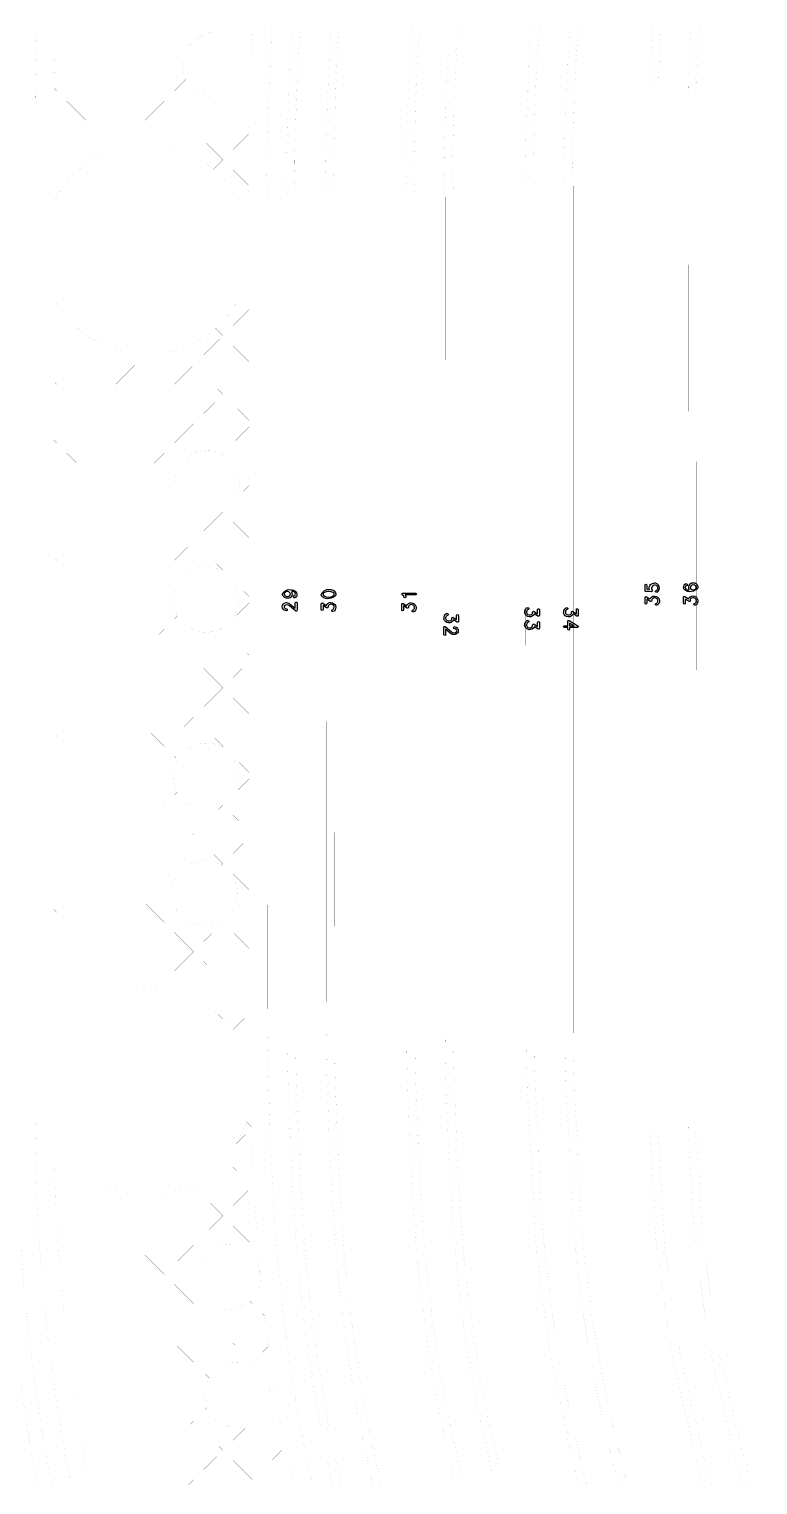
# Model space of a CAD drawing. Extents: x 726 to 3150, y -650 to 148.
# Drawn here: x 2766 to 2805.7, y -533.6 to -454.3 of the extents above; entities that cross this region are included whole.
import ezdxf

# ---------------------------------------------------------------- set-up
doc = ezdxf.new("R2010")
doc.units = 0
doc.layers.add('b_area', color=3, linetype='Continuous')
doc.layers.add('g_area', color=2, linetype='Continuous')

# ---------------------------------------------------------------- blocks, each defined once
blk = doc.blocks.new('PAD_R2')
at = {"layer": 'g_area', "const_width": 0.5}
blk.add_lwpolyline([(0.25, 0, 1), (-0.25, 0, 1)], format="xyb", close=True, dxfattribs=at)

msp = doc.modelspace()

# ---------------------------------------------------------------- linework, layer by layer
at = {"layer": 'b_area'}
for p, q in [((2795.729, -486.814), (2795.49, -486.667)), ((2795.49, -486.667), (2795.49, -486.814)), ((2795.49, -486.814), (2795.729, -486.814))]:
    msp.add_line(p, q, dxfattribs=at)
at = {"layer": 'b_area', "const_width": 0.001}
for points in [[(2717.435, -533.633), (2717.435, -454.302), (2847.009, -454.302), (2847.009, -533.633)], [(2769.692, -456.622), (2770.751, -457.681), (2771.811, -456.621), (2770.752, -455.562)], [(2768.093, -458.221), (2769.152, -459.28), (2770.212, -458.22), (2769.153, -457.161)], [(2771.29, -458.22), (2772.35, -459.28), (2773.41, -458.22), (2772.35, -457.16)], [(2767.384, -460.708), (2767.554, -460.878), (2768.613, -459.819), (2767.554, -458.76), (2767.384, -458.93)], [(2769.691, -459.819), (2770.751, -460.879), (2771.811, -459.819), (2770.751, -458.759)], [(2776.087, -459.819), (2777.145, -460.878), (2778.002, -460.021), (2778.015, -459.629), (2777.145, -458.76)], [(2767.384, -473.496), (2767.554, -473.667), (2768.614, -472.606), (2767.554, -471.546), (2767.384, -471.717)], [(2776.085, -472.606), (2777.145, -473.667), (2778.022, -472.79), (2778.022, -472.423), (2777.145, -471.546)], [(2768.093, -474.205), (2769.153, -475.266), (2770.213, -474.205), (2769.153, -473.145)], [(2771.291, -474.205), (2772.35, -475.264), (2773.409, -474.205), (2772.35, -473.147)], [(2774.486, -474.205), (2775.546, -475.266), (2776.607, -474.205), (2775.546, -473.145)], [(2767.384, -476.694), (2767.554, -476.864), (2768.614, -475.804), (2767.554, -474.744), (2767.384, -474.914)], [(2769.692, -475.804), (2770.751, -476.863), (2771.811, -475.803), (2770.752, -474.744)], [(2772.889, -475.803), (2773.949, -476.863), (2775.008, -475.804), (2773.948, -474.744)], [(2776.085, -475.804), (2777.144, -476.863), (2778.022, -475.986), (2778.022, -475.62), (2777.145, -474.744)], [(2768.093, -477.403), (2769.152, -478.462), (2770.212, -477.402), (2769.153, -476.343)], [(2771.29, -477.402), (2772.35, -478.462), (2773.41, -477.402), (2772.35, -476.342)], [(2767.384, -479.89), (2767.554, -480.06), (2768.613, -479.001), (2767.554, -477.942), (2767.384, -478.112)], [(2769.691, -479.001), (2770.751, -480.061), (2771.811, -479.001), (2770.751, -477.941)], [(2768.093, -480.599), (2769.153, -481.659), (2770.212, -480.6), (2769.152, -479.54)], [(2771.29, -480.6), (2772.349, -481.659), (2773.409, -480.599), (2772.35, -479.54)], [(2767.384, -483.087), (2767.554, -483.258), (2768.614, -482.197), (2767.554, -481.137), (2767.384, -481.308)], [(2769.692, -482.197), (2770.751, -483.256), (2771.81, -482.197), (2770.751, -481.139)], [(2772.887, -482.197), (2773.948, -483.258), (2775.008, -482.197), (2773.948, -481.137)], [(2776.085, -482.197), (2777.145, -483.258), (2778.022, -482.381), (2778.022, -482.014), (2777.145, -481.137)], [(2768.093, -483.796), (2769.152, -484.855), (2770.212, -483.795), (2769.153, -482.736)], [(2771.29, -483.795), (2772.35, -484.855), (2773.409, -483.796), (2772.349, -482.736)], [(2767.384, -486.283), (2767.554, -486.453), (2768.613, -485.394), (2767.554, -484.335), (2767.384, -484.505)], [(2769.691, -485.394), (2770.751, -486.454), (2771.811, -485.394), (2770.751, -484.334)], [(2768.093, -486.992), (2769.153, -488.052), (2770.212, -486.993), (2769.152, -485.933)], [(2771.29, -486.993), (2772.35, -488.053), (2773.41, -486.993), (2772.35, -485.933)], [(2767.384, -489.481), (2767.554, -489.651), (2768.614, -488.591), (2767.554, -487.531), (2767.384, -487.701)], [(2769.692, -488.591), (2770.752, -489.651), (2771.811, -488.592), (2770.751, -487.532)], [(2772.889, -488.592), (2773.948, -489.651), (2775.008, -488.591), (2773.949, -487.532)], [(2776.085, -488.591), (2777.145, -489.651), (2778.022, -488.775), (2778.022, -488.409), (2777.144, -487.532)], [(2768.093, -490.19), (2769.153, -491.25), (2770.213, -490.19), (2769.153, -489.129)], [(2771.291, -490.19), (2772.35, -491.248), (2773.409, -490.19), (2772.35, -489.131)], [(2774.486, -490.19), (2775.546, -491.25), (2776.607, -490.19), (2775.546, -489.129)], [(2767.384, -492.678), (2767.554, -492.849), (2768.614, -491.789), (2767.554, -490.728), (2767.384, -490.899)], [(2769.692, -491.789), (2770.751, -492.847), (2771.811, -491.787), (2770.752, -490.728)], [(2772.889, -491.787), (2773.949, -492.847), (2775.008, -491.789), (2773.948, -490.728)], [(2776.085, -491.789), (2777.145, -492.849), (2778.022, -491.972), (2778.022, -491.605), (2777.145, -490.728)], [(2768.093, -493.387), (2769.152, -494.446), (2770.212, -493.386), (2769.153, -492.327)], [(2771.29, -493.386), (2772.35, -494.446), (2773.41, -493.386), (2772.35, -492.326)], [(2767.384, -495.874), (2767.554, -496.044), (2768.613, -494.985), (2767.554, -493.926), (2767.384, -494.096)], [(2769.691, -494.985), (2770.751, -496.045), (2771.811, -494.985), (2770.751, -493.925)], [(2768.093, -496.583), (2769.153, -497.643), (2770.212, -496.584), (2769.152, -495.524)], [(2771.29, -496.584), (2772.35, -497.644), (2773.41, -496.584), (2772.35, -495.524)], [(2767.384, -499.072), (2767.554, -499.242), (2768.614, -498.182), (2767.554, -497.122), (2767.384, -497.292)], [(2769.692, -498.182), (2770.752, -499.242), (2771.811, -498.183), (2770.751, -497.123)], [(2772.889, -498.183), (2773.948, -499.242), (2775.008, -498.182), (2773.949, -497.123)], [(2776.085, -498.182), (2777.145, -499.242), (2778.022, -498.366), (2778.022, -497.998), (2777.145, -497.122)], [(2768.093, -499.781), (2769.153, -500.841), (2770.213, -499.781), (2769.153, -498.721)], [(2771.291, -499.781), (2772.35, -500.84), (2773.409, -499.781), (2772.35, -498.722)], [(2767.384, -502.27), (2767.554, -502.44), (2768.614, -501.38), (2767.554, -500.319), (2767.384, -500.49)], [(2769.692, -501.38), (2770.751, -502.438), (2771.811, -501.378), (2770.752, -500.319)], [(2768.093, -502.978), (2769.152, -504.037), (2770.212, -502.977), (2769.153, -501.918)], [(2771.29, -502.977), (2772.35, -504.037), (2773.41, -502.977), (2772.35, -501.917)], [(2767.384, -505.465), (2767.554, -505.635), (2768.613, -504.576), (2767.554, -503.517), (2767.384, -503.687)], [(2769.691, -504.576), (2770.751, -505.636), (2771.811, -504.576), (2770.751, -503.516)], [(2772.889, -504.576), (2773.949, -505.636), (2775.009, -504.576), (2773.949, -503.516)], [(2776.086, -504.576), (2777.147, -505.636), (2778.022, -504.761), (2778.022, -504.394), (2777.145, -503.517)], [(2768.093, -506.174), (2769.153, -507.234), (2770.212, -506.175), (2769.152, -505.115)], [(2774.488, -506.175), (2775.548, -507.235), (2776.608, -506.175), (2775.548, -505.115)], [(2767.384, -508.663), (2767.554, -508.833), (2768.614, -507.773), (2767.554, -506.713), (2767.384, -506.883)], [(2776.085, -517.364), (2777.145, -518.424), (2778.206, -517.364), (2777.145, -516.304)], [(2768.093, -518.963), (2769.153, -520.023), (2770.213, -518.962), (2769.153, -517.903)], [(2771.291, -518.962), (2772.35, -520.022), (2773.409, -518.963), (2772.349, -517.903)], [(2774.486, -518.963), (2775.546, -520.023), (2776.607, -518.963), (2775.546, -517.903)], [(2769.692, -520.561), (2770.751, -521.621), (2771.811, -520.56), (2770.752, -519.501)], [(2772.889, -520.56), (2773.949, -521.621), (2775.008, -520.562), (2773.948, -519.502)], [(2768.093, -522.161), (2769.152, -523.219), (2770.212, -522.159), (2769.153, -521.1)], [(2771.29, -522.159), (2772.35, -523.219), (2773.41, -522.159), (2772.35, -521.099)], [(2769.691, -523.758), (2770.751, -524.818), (2771.811, -523.758), (2770.751, -522.698)], [(2772.889, -523.758), (2773.948, -524.818), (2775.008, -523.757), (2773.949, -522.698)], [(2768.093, -525.356), (2769.153, -526.416), (2770.212, -525.357), (2769.152, -524.297)], [(2771.29, -525.357), (2772.349, -526.417), (2773.409, -525.357), (2772.35, -524.297)], [(2774.487, -525.356), (2775.546, -526.416), (2776.607, -525.356), (2775.547, -524.296)], [(2769.692, -526.955), (2770.752, -528.015), (2771.811, -526.956), (2770.751, -525.896)], [(2772.888, -526.956), (2773.948, -528.015), (2775.008, -526.955), (2773.948, -525.895)], [(2771.29, -528.554), (2772.349, -529.613), (2773.409, -528.554), (2772.349, -527.494)], [(2769.692, -530.153), (2770.751, -531.212), (2771.811, -530.152), (2770.752, -529.093)], [(2772.888, -530.152), (2773.948, -531.212), (2775.008, -530.153), (2773.948, -529.093)], [(2771.29, -531.75), (2772.35, -532.81), (2773.409, -531.751), (2772.349, -530.691)], [(2774.487, -531.751), (2775.547, -532.811), (2776.607, -531.752), (2775.546, -530.691)], [(2777.684, -531.752), (2778.743, -532.81), (2779.803, -531.75), (2778.744, -530.691)]]:
    msp.add_lwpolyline(points, close=True, dxfattribs=at)
for points in [[(2764.585, -513.662), (2764.585, -458.777, -0.010606), (2764.688, -454.302), (2765.45, -454.302, 0.010687), (2765.347, -458.778), (2765.347, -513.661, 0.007718), (2765.403, -516.889), (2765.446, -517.97, 0.017741), (2766.012, -525.367, -0.0143), (2766.015, -525.389), (2766.413, -528.485, 0.007797), (2766.918, -531.707), (2767.278, -533.633), (2766.502, -533.633, -0.003162), (2766.257, -532.325), (2766.168, -531.838, -0.0078), (2765.658, -528.592), (2765.253, -525.436, -0.017704), (2764.685, -518.001)], [(2795.178, -461.484), (2795.41, -455.757, -0.003973), (2795.512, -454.302), (2795.963, -454.302, 0.004074), (2795.859, -455.787, 0.007145), (2795.732, -458.394), (2795.628, -461.5, 0.032201), (2795.65, -462.276, -0.023801), (2795.681, -462.891), (2795.681, -508.935, 0.007828), (2795.717, -511.221, 0.012019), (2795.919, -514.878, -0.017905), (2795.92, -514.894, 0.0034), (2795.943, -515.9), (2795.945, -515.999, 0.013025), (2796.165, -519.849), (2796.189, -520.134, 0.04644), (2798.644, -533.633), (2798.177, -533.633, -0.006704), (2797.668, -531.703, -0.039302), (2795.74, -520.173), (2795.717, -519.886, -0.013025), (2795.495, -516.013), (2795.47, -514.907, -0.011996), (2795.267, -511.235, -0.00861), (2795.231, -508.705), (2795.231, -462.893, 0.023918), (2795.202, -462.317, -0.032194)], [(2767.394, -457.522), (2767.554, -457.682), (2768.614, -456.622), (2767.554, -455.562), (2767.436, -455.68, 0.004485)], [(2772.889, -456.621), (2773.949, -457.681), (2774.599, -457.031, -0.114528), (2774.417, -456.248, -0.028749), (2774.429, -456.044), (2773.948, -455.562)], [(2774.488, -458.22), (2775.548, -459.28), (2776.607, -458.221), (2776.399, -458.014, -0.02875), (2776.195, -458.026, -0.17166), (2775.077, -457.63)], [(2772.889, -459.819), (2773.891, -460.821, -0.004142), (2773.982, -460.846), (2775.009, -459.819), (2773.949, -458.759)], [(2774.771, -461.134, -0.067808), (2776.075, -461.948), (2776.607, -461.416), (2775.548, -460.358)], [(2767.384, -463.696, -0.060608), (2768.161, -462.562), (2767.554, -461.955), (2767.384, -462.125)], [(2776.627, -462.474, -0.067195), (2777.497, -463.724), (2778, -463.221, -0.003941), (2777.979, -462.849), (2777.976, -462.786), (2777.145, -461.955)], [(2768.093, -471.008), (2769.153, -472.068), (2769.834, -471.387, -0.067195), (2768.584, -470.517)], [(2774.922, -471.443), (2775.546, -472.068), (2776.607, -471.008), (2776.195, -470.596, -0.067469)], [(2769.692, -472.606), (2770.752, -473.667), (2771.811, -472.608), (2771.048, -471.845, -0.021014), (2770.59, -471.709)], [(2772.889, -472.608), (2773.948, -473.667), (2775.008, -472.606), (2774.152, -471.75, -0.024998), (2773.602, -471.895)], [(2774.488, -477.402), (2774.697, -477.612, -0.156742), (2775.733, -477.279, -0.117762), (2776.537, -477.471), (2776.605, -477.402), (2775.546, -476.343)], [(2772.889, -479.001), (2773.948, -480.06), (2774.147, -479.86, -0.117763), (2773.955, -479.057, -0.129818), (2774.187, -478.179), (2773.949, -477.941)], [(2774.486, -483.796), (2774.641, -483.951, -0.157794), (2775.682, -483.614, -0.129551), (2776.559, -483.844), (2776.607, -483.796), (2775.546, -482.736)], [(2772.889, -485.394), (2773.949, -486.454), (2774.135, -486.268, -0.129551), (2773.904, -485.392, -0.12875), (2774.132, -484.52), (2773.948, -484.335)], [(2777.123, -486.433), (2777.144, -486.454), (2778.022, -485.577), (2778.022, -485.212), (2777.145, -484.335), (2777.126, -484.354, -0.157007), (2777.46, -485.392, -0.157796)], [(2774.488, -486.993), (2775.546, -488.052), (2776.605, -486.993), (2776.554, -486.941, -0.128747), (2775.682, -487.17, -0.157007), (2774.645, -486.836)], [(2774.488, -493.386), (2774.635, -493.534, -0.153857), (2775.654, -493.212, -0.13168), (2776.544, -493.45), (2776.607, -493.387), (2775.546, -492.327)], [(2772.889, -494.985), (2773.949, -496.045), (2774.115, -495.879, -0.131679), (2773.876, -494.99, -0.132743), (2774.118, -494.095), (2773.949, -493.925)], [(2777.107, -493.965, -0.154909), (2777.432, -494.99, -0.153858), (2777.111, -496.01), (2777.145, -496.044), (2778.022, -495.168), (2778.022, -494.803), (2777.145, -493.926)], [(2774.488, -496.584), (2775.546, -497.643), (2776.607, -496.583), (2776.55, -496.526, -0.132743), (2775.654, -496.768, -0.154909), (2774.629, -496.443)], [(2774.486, -499.781), (2774.63, -499.924, -0.148602), (2775.619, -499.623, -0.133537), (2776.519, -499.868), (2776.607, -499.781), (2775.546, -498.721)], [(2772.889, -501.378), (2773.949, -502.438), (2774.086, -502.302, -0.133539), (2773.841, -501.401, -0.138047), (2774.102, -500.474), (2773.948, -500.319)], [(2777.079, -500.386, -0.153073), (2777.397, -501.401, -0.148605), (2777.096, -502.391), (2777.145, -502.44), (2778.022, -501.563), (2778.022, -501.196), (2777.145, -500.319)], [(2774.488, -502.977), (2775.548, -504.037), (2776.607, -502.979), (2776.546, -502.918, -0.138045), (2775.619, -503.179, -0.153071), (2774.604, -502.861)], [(2771.29, -506.175), (2771.621, -506.507, -0.035929), (2772.436, -506.448, -0.029156), (2773.098, -506.487), (2773.41, -506.175), (2772.35, -505.115)], [(2776.087, -507.773, -0.045068), (2776.811, -508.498), (2777.145, -508.833), (2778.022, -507.957), (2778.022, -507.589), (2777.147, -506.714)], [(2767.427, -516.434, 0.000657), (2767.435, -516.7), (2767.501, -518.371), (2767.554, -518.424), (2768.614, -517.364), (2767.556, -516.305)], [(2773.291, -517.768), (2773.948, -518.424), (2775.008, -517.364), (2774.91, -517.267, -0.074855)], [(2776.085, -520.562), (2776.186, -520.662, -0.097307), (2776.858, -520.53, -0.157549), (2777.899, -520.866), (2778.204, -520.56), (2777.145, -519.502)], [(2776.336, -524.007), (2777.145, -524.817), (2778.204, -523.758), (2778.062, -523.616, -0.188137), (2776.858, -524.086, -0.074748)], [(2777.684, -525.356), (2778.744, -526.416), (2779.08, -526.08, -0.004551), (2778.871, -524.425), (2778.743, -524.297)], [(2776.085, -526.955), (2776.38, -527.25, -0.149394), (2777.374, -526.946, -0.101174), (2778.072, -527.089), (2778.206, -526.955), (2777.145, -525.895)], [(2768.43, -528.216, -0.010188), (2768.432, -528.237, -0.011482), (2768.436, -528.26), (2768.546, -529.006), (2769.153, -529.614), (2770.213, -528.554), (2769.153, -527.494)], [(2774.486, -528.554), (2775.546, -529.614), (2775.739, -529.422, -0.101173), (2775.596, -528.724, -0.137253), (2775.854, -527.801), (2775.546, -527.494)]]:
    msp.add_lwpolyline(points, format="xyb", close=True, dxfattribs=at)
for points in [[(2766.368, -513.66), (2766.368, -458.779, -0.010794), (2766.472, -454.302), (2767.489, -454.302), (2767.484, -454.414), (2767.554, -454.484), (2767.736, -454.302), (2768.814, -454.302)], [(2775.207, -454.302), (2774.486, -455.023), (2774.719, -455.256, -0.229441), (2776.058, -454.475)], [(2775.886, -454.302), (2776.963, -454.302), (2777.145, -454.485), (2777.328, -454.302), (2779.268, -454.302, 0.000466), (2779.255, -454.498, 0.003187), (2779.245, -454.679, -0.007477), (2779.244, -454.694), (2778.989, -460.905, 0.019406), (2778.981, -462.479), (2779.038, -463.558), (2779.03, -508.863), (2779.022, -508.933, -0.020523), (2779.024, -508.975, 0.008902), (2779.025, -509.021), (2779.131, -513.233), (2779.218, -515.507, 0.005404), (2779.448, -519.615), (2779.604, -521.607, 0.024535), (2780.81, -530.418, 0.009052), (2781.473, -533.633)], [(2778.177, -455.516, -0.001782), (2778.223, -454.742, -0.008295), (2778.224, -454.725), (2778.231, -454.625, -0.002577), (2778.239, -454.468)], [(2780.068, -460.943), (2780.314, -454.86, -0.005218), (2780.335, -454.585, -0.000671), (2780.353, -454.302), (2780.804, -454.302, 0.000745), (2780.784, -454.616, 0.005397), (2780.763, -454.89, 0.007038), (2780.619, -457.883), (2780.517, -460.963, 0.019566), (2780.51, -462.429, 0.010842), (2780.56, -463.345, -0.012715), (2780.561, -463.356, -0.010259), (2780.568, -463.535), (2780.563, -509.305, 0.006806), (2780.604, -511.704, 0.003733), (2780.657, -513.066, 0.003129), (2780.748, -515.427, -0.037503), (2780.747, -515.461, 0.005372), (2780.974, -519.511, 0.004969), (2781.111, -521.277, -0.021494), (2781.112, -521.297), (2781.129, -521.476, 0.021061), (2782.094, -528.919, 0.013487), (2783.041, -533.633)], [(2782.186, -461.033, -0.022495), (2782.186, -461.013), (2782.43, -454.995, -0.00568), (2782.448, -454.743, -0.00106), (2782.477, -454.302), (2782.928, -454.302, 0.001137), (2782.897, -454.774, -0.007888), (2782.896, -454.78, 0.005757), (2782.879, -455.025, 0.007021), (2782.737, -457.951), (2782.636, -461.056, 0.019585), (2782.628, -462.358, 0.010829), (2782.673, -463.181), (2782.682, -509.252, 0.006937), (2782.722, -511.638, 0.003776), (2782.775, -512.983, 0.006112), (2782.978, -517.543, -0.036289), (2782.978, -517.575), (2783.24, -521.284, 0.020294), (2784.136, -528.288, 0.0034), (2784.182, -528.55, 0.014907), (2785.219, -533.633)], [(2786.562, -461.177), (2786.817, -455.048, -0.001864), (2786.867, -454.302), (2787.319, -454.302, 0.001948), (2787.266, -455.078, 0.007753), (2787.253, -455.272, 0.007099), (2787.116, -458.107), (2787.012, -461.194, 0.026555), (2787.037, -462.749, -0.017686), (2787.066, -463.517), (2787.06, -509.089, 0.007375), (2787.101, -511.497, 0.003872), (2787.152, -512.809, 0.00861), (2787.461, -519.081, 0.004477), (2787.573, -520.556), (2787.603, -520.892, 0.020426), (2788.463, -527.587, 0.003711), (2788.5, -527.809, 0.016533), (2789.609, -533.159, -0.029308), (2789.614, -533.185, -0.035988), (2789.624, -533.216), (2789.729, -533.633)], [(2788.655, -461.251), (2788.759, -458.163, -0.009831), (2788.966, -454.302), (2789.417, -454.302, 0.00239), (2789.353, -455.235, 0.009281), (2789.343, -455.389, 0.007132), (2789.209, -458.178), (2789.105, -461.273, 0.026483), (2789.125, -462.602, -0.017625), (2789.159, -463.514), (2789.153, -508.891, 0.00798), (2789.194, -511.43, 0.003932), (2789.245, -512.729, 0.008626), (2789.552, -518.94, 0.005483), (2789.689, -520.701, 0.020489), (2790.53, -527.246, 0.003962), (2790.562, -527.451, 0.016456), (2791.64, -532.641, -0.024451), (2791.646, -532.662), (2791.867, -533.547, -0.050577), (2791.874, -533.591), (2791.884, -533.633)], [(2793.06, -461.409), (2793.296, -455.593, -0.003446), (2793.386, -454.302), (2793.837, -454.302, 0.003628), (2793.743, -455.655, -0.037395), (2793.738, -455.688, 0.007053), (2793.614, -458.321), (2793.509, -461.425, 0.03233), (2793.539, -462.478, -0.023954), (2793.563, -462.895), (2793.562, -508.964, 0.007731), (2793.598, -511.287, 0.011799), (2793.801, -514.977, -0.018541), (2793.802, -514.994, 0.003148), (2793.824, -515.952), (2793.827, -516.069, 0.013973), (2794.078, -520.316, 0.039305), (2796.048, -532.106), (2796.445, -533.633)], [(2799.862, -513.625, -0.031012), (2799.863, -513.597), (2799.872, -513.511), (2799.872, -457.939, -0.065399), (2799.864, -457.881, -0.014147), (2799.91, -456.176, -0.003752), (2799.956, -455.126, -0.002581), (2799.966, -454.94, -0.002283), (2800.004, -454.302), (2800.455, -454.302, 0.002395), (2800.415, -454.967, 0.002607), (2800.405, -455.151, 0.003773), (2800.36, -456.2, 0.014101), (2800.314, -457.874, -0.065399), (2800.322, -457.932), (2800.32, -513.546), (2800.312, -513.631), (2800.327, -514.682, 0.064276), (2802.854, -532.328, 0.00538), (2803.227, -533.633)], [(2801.957, -513.705, -0.026563), (2801.958, -513.682), (2801.965, -457.822, -0.053807), (2801.96, -457.774, -0.013408), (2802.003, -456.271, -0.003816), (2802.046, -455.235, -0.002679), (2802.057, -455.063, -0.002807), (2802.102, -454.302), (2802.553, -454.302, 0.002932), (2802.506, -455.092, 0.002699), (2802.496, -455.26, 0.003813), (2802.453, -456.288, 0.013478), (2802.41, -457.775, -0.053305), (2802.415, -457.822), (2802.42, -514.652, 0.0643), (2804.874, -531.773, 0.005448), (2805.238, -533.051, 0.002258), (2805.415, -533.633)], [(2768.093, -461.416), (2768.702, -462.025, -0.067485), (2769.981, -461.187)], [(2783.041, -533.633), (2782.58, -533.633, -0.013203), (2781.651, -528.995, -0.003228), (2781.602, -528.713, -0.020257), (2780.68, -521.515), (2780.525, -519.539, -0.005414), (2780.296, -515.447, -0.037622), (2780.297, -515.414, -0.003084), (2780.207, -513.081, -0.003726), (2780.154, -511.715, -0.006787), (2780.113, -509.311, -0.006042), (2780.108, -509.149), (2780.111, -463.373, -0.010781), (2780.06, -462.443, -0.019534), (2780.068, -460.943)], [(2785.219, -533.633), (2784.757, -533.633, -0.014605), (2783.739, -528.627, -0.003381), (2783.692, -528.36, -0.020282), (2782.791, -521.324), (2782.527, -517.535, -0.006066), (2782.326, -512.998, -0.003766), (2782.272, -511.649, -0.006915), (2782.232, -509.258, -0.008266), (2782.226, -509.106, -0.025587), (2782.227, -509.083), (2782.224, -463.215, -0.010841), (2782.178, -462.371, -0.019602), (2782.186, -461.033)], [(2789.729, -533.633), (2789.265, -533.633), (2789.172, -533.265, -0.016535), (2788.056, -527.885, -0.003699), (2788.018, -527.657, -0.02041), (2787.155, -520.931), (2787.012, -519.11, -0.008607), (2786.702, -512.825, -0.010856), (2786.611, -509.124, -0.038159), (2786.608, -509.09), (2786.616, -463.517, 0.017733), (2786.588, -462.78, -0.026546), (2786.562, -461.177)], [(2791.884, -533.633), (2791.422, -533.633, -0.016684), (2791.421, -533.619), (2791.207, -532.765, -0.016527), (2790.118, -527.523, -0.003914), (2790.085, -527.313, -0.021466), (2789.212, -520.417, -0.00448), (2789.103, -518.97, -0.008626), (2788.795, -512.744, -0.011622), (2788.704, -508.879), (2788.709, -463.515, 0.017695), (2788.676, -462.631, -0.026529), (2788.655, -461.251)], [(2796.445, -533.633), (2795.979, -533.633, -0.003577), (2795.7, -532.574), (2795.611, -532.215, -0.056826), (2793.352, -515.008, -0.011789), (2793.149, -511.3, -0.0086), (2793.113, -508.7), (2793.091, -462.52, -0.032333), (2793.06, -461.409)], [(2777.57, -468.776, -0.067486), (2776.732, -470.055)], [(2767.384, -470.299), (2767.554, -470.469), (2768.058, -469.965, -0.053622), (2767.384, -468.951)], [(2777.129, -477.956, -0.168526), (2777.511, -479.057, -0.126538), (2777.291, -479.915)], [(2776.591, -480.614, -0.126539), (2775.733, -480.835, -0.168527), (2774.632, -480.453), (2774.486, -480.599)], [(2769.98, -533.633), (2768.319, -533.633, -0.003822), (2768.027, -532.078, -0.011984), (2768.021, -532.055), (2767.292, -527.415, -0.003303), (2767.119, -526.058), (2767.024, -525.229, -0.017692), (2766.465, -517.924), (2766.368, -513.66)], [(2777.871, -513.834, -0.057809), (2777.339, -515.033)], [(2803.227, -533.633), (2802.758, -533.633, -0.004856), (2802.42, -532.447, -0.065669), (2799.872, -514.298), (2799.862, -513.625)], [(2805.415, -533.633), (2804.944, -533.633, -0.001759), (2804.806, -533.177, -0.005445), (2804.439, -531.891, -0.064289), (2801.97, -514.658), (2801.957, -513.705)], [(2778.239, -516.32, -0.001017), (2778.203, -515.544, -0.012898), (2778.202, -515.518), (2778.202, -515.432), (2778.195, -515.254)], [(2771.432, -517.743, -0.073874), (2769.847, -517.209), (2769.692, -517.364)], [(2778.436, -519.715), (2778.434, -519.683), (2778.434, -519.683, -0.001812), (2778.347, -518.3)], [(2767.56, -519.507, 0.004834), (2767.691, -521.485)], [(2775.159, -522.831, -0.074748), (2775.08, -522.308, -0.188142), (2775.55, -521.104), (2775.546, -521.1), (2774.488, -522.159)], [(2778.407, -521.435, -0.229173), (2778.504, -522.981), (2778.737, -523.213)], [(2778.737, -523.213, -0.004134), (2778.593, -521.704, -0.014482), (2778.591, -521.675), (2778.558, -521.285)], [(2767.815, -522.96, 0.003565), (2767.957, -524.414)], [(2779.055, -529.303), (2779.501, -528.857, -0.002007), (2779.383, -528.132), (2778.744, -527.494), (2778.699, -527.539)], [(2778.699, -527.539, -0.184469), (2779.152, -528.724, -0.083167), (2779.055, -529.303)], [(2779.828, -530.698), (2779.811, -530.606), (2779.81, -530.601, -0.00229), (2779.66, -529.776)], [(2777.953, -530.405, -0.083168), (2777.374, -530.502, -0.18447), (2776.189, -530.049), (2776.085, -530.153)], [(2768.861, -530.984, 0.000915), (2768.923, -531.352), (2768.995, -531.744), (2769.013, -531.832, -0.020524), (2769.022, -531.872, 0.002238), (2769.188, -532.774)], [(2781.473, -533.633), (2780.432, -533.633, -0.003292), (2780.177, -532.454)]]:
    msp.add_lwpolyline(points, format="xyb", dxfattribs=at)
for points in [[(2768.814, -454.302), (2768.093, -455.023), (2769.153, -456.083), (2770.213, -455.023), (2769.492, -454.302)], [(2769.492, -454.302), (2770.57, -454.302), (2770.752, -454.484), (2770.934, -454.302), (2772.011, -454.302)], [(2772.011, -454.302), (2771.291, -455.023), (2772.35, -456.082), (2773.409, -455.023), (2772.688, -454.302)], [(2772.688, -454.302), (2773.765, -454.302), (2773.948, -454.484), (2774.13, -454.302), (2775.207, -454.302)], [(2776.058, -454.475), (2775.886, -454.302)], [(2778.239, -454.468), (2777.684, -455.023)], [(2777.684, -455.023), (2778.177, -455.516)], [(2769.981, -461.187), (2769.152, -460.358), (2768.093, -461.416)], [(2776.732, -470.055), (2777.145, -470.469), (2778.022, -469.592), (2778.022, -469.227), (2777.57, -468.776)], [(2767.384, -468.951), (2767.384, -470.299)], [(2777.291, -479.915), (2778.022, -479.183), (2778.022, -478.818), (2777.144, -477.941), (2777.129, -477.956)], [(2774.486, -480.599), (2775.546, -481.659), (2776.591, -480.614)], [(2777.339, -515.033), (2778.152, -514.219), (2778.149, -514.14), (2778.149, -514.136), (2778.148, -514.111), (2777.871, -513.834)], [(2778.195, -515.254), (2777.684, -515.765)], [(2777.684, -515.765), (2778.239, -516.32)], [(2769.692, -517.364), (2770.752, -518.423), (2771.432, -517.743)], [(2778.347, -518.3), (2777.684, -518.963)], [(2767.691, -521.485), (2768.614, -520.561), (2767.56, -519.507)], [(2777.684, -518.963), (2778.436, -519.715)], [(2778.558, -521.285), (2778.407, -521.435)], [(2774.488, -522.159), (2775.159, -522.831)], [(2767.957, -524.414), (2768.613, -523.758), (2767.815, -522.96)], [(2779.66, -529.776), (2779.283, -530.153)], [(2769.188, -532.774), (2770.212, -531.75), (2769.153, -530.691), (2768.861, -530.984)], [(2776.085, -530.153), (2777.145, -531.213), (2777.953, -530.405)], [(2779.283, -530.153), (2779.828, -530.698)], [(2771.527, -533.633), (2771.811, -533.349), (2770.751, -532.289), (2769.693, -533.347), (2769.98, -533.633)], [(2774.725, -533.633), (2775.008, -533.35), (2773.948, -532.29), (2772.889, -533.349), (2773.173, -533.633)], [(2777.92, -533.633), (2778.204, -533.349), (2777.145, -532.29), (2776.086, -533.35), (2776.369, -533.633)], [(2780.177, -532.454), (2779.282, -533.349), (2779.566, -533.633)], [(2773.173, -533.633), (2771.527, -533.633)], [(2776.369, -533.633), (2774.725, -533.633)], [(2779.566, -533.633), (2777.92, -533.633)]]:
    msp.add_lwpolyline(points, dxfattribs=at)
at = {"layer": 'b_area'}
for points in [[(2799.597, -484.891), (2799.597, -484.605, -1), (2799.697, -484.605), (2799.697, -484.846), (2799.848, -484.86, -0.52381), (2800.066, -484.5)], [(2800.223, -484.622, 0.819035), (2799.979, -484.881, -0.735142), (2799.942, -484.969), (2799.642, -484.941, -0.38852), (2799.597, -484.891)], [(2800.233, -484.994, -1), (2800.194, -484.902, 0.637658), (2800.223, -484.622)], [(2801.82, -484.525, -1.487413), (2801.812, -484.637, 0.77518), (2801.998, -484.855)], [(2779.843, -485.102, -0.379357), (2780.302, -484.853, -0.577025), (2780.606, -485.234, -0.205398), (2780.579, -485.262), (2780.513, -485.291)], [(2780.335, -484.96, -0.597434), (2780.14, -485.321, -0.358921), (2779.847, -485.12, -0.094518), (2779.843, -485.102)], [(2780.513, -485.291, -1.4871), (2780.521, -485.179, 0.775542), (2780.335, -484.96)], [(2781.962, -485.125, -0.379123), (2782.412, -484.846, -0.482408), (2782.758, -485.143)], [(2782.758, -485.143, -0.402568), (2781.998, -485.228), (2781.963, -485.135, -0.053711), (2781.962, -485.125)], [(2786.358, -485.125, -0.700289), (2786.391, -485.037), (2787.091, -485.037, -1), (2787.091, -485.137), (2786.526, -485.137)], [(2786.567, -485.204, -1.522153), (2786.452, -485.205), (2786.358, -485.125)], [(2786.526, -485.137, -0.067269), (2786.534, -485.147), (2786.567, -485.204)], [(2799.597, -485.591), (2799.597, -485.277, -0.595487), (2799.674, -485.235), (2799.864, -485.357, -1.20818), (2800.299, -485.666)], [(2799.697, -485.368), (2799.697, -485.591, -1), (2799.597, -485.591)], [(2800.223, -485.322, 0.372798), (2799.963, -485.376), (2799.963, -485.448, -0.595487), (2799.886, -485.49), (2799.697, -485.368)], [(2800.299, -485.666), (2800.233, -485.694, -1), (2800.194, -485.602, 0.637658), (2800.223, -485.322)], [(2802.49, -484.742, -0.421647), (2801.726, -484.845), (2801.693, -484.76, -0.094518), (2801.69, -484.742)], [(2801.69, -485.585), (2801.69, -485.27, -0.595487), (2801.767, -485.229), (2801.957, -485.351, -1.20818), (2802.392, -485.659)], [(2801.79, -485.362), (2801.79, -485.585, -1), (2801.69, -485.585)], [(2802.316, -485.316, 0.372798), (2802.056, -485.37), (2802.056, -485.442, -0.595487), (2801.979, -485.484), (2801.79, -485.362)], [(2802.392, -485.659), (2802.326, -485.688, -1), (2802.287, -485.596, 0.637658), (2802.316, -485.316)], [(2779.843, -485.83, -0.688635), (2780.186, -485.588), (2780.292, -485.65), (2780.543, -485.865)], [(2780.06, -485.995, -0.327897), (2779.85, -485.856, -0.133537), (2779.843, -485.83)], [(2779.943, -485.73, 0.570936), (2780.06, -485.895, -1), (2780.06, -485.995)], [(2780.543, -485.865), (2780.543, -485.573, -1), (2780.643, -485.573), (2780.643, -485.972, -0.64983), (2780.561, -486.011), (2780.231, -485.729, 0.341953), (2779.943, -485.73)], [(2781.962, -485.939), (2781.962, -485.625, -0.595487), (2782.039, -485.583), (2782.229, -485.705, -1.20818), (2782.664, -486.014)], [(2782.062, -485.716), (2782.062, -485.939, -1), (2781.962, -485.939)], [(2782.587, -485.67, 0.372798), (2782.328, -485.724), (2782.328, -485.796, -0.595487), (2782.251, -485.838), (2782.062, -485.716)], [(2782.664, -486.014), (2782.598, -486.042, -1), (2782.559, -485.95, 0.637658), (2782.587, -485.67)], [(2786.341, -485.958), (2786.341, -485.644, -0.595487), (2786.418, -485.602), (2786.608, -485.724, -1.20818), (2787.043, -486.033)], [(2786.441, -485.735), (2786.441, -485.958, -1), (2786.341, -485.958)], [(2786.966, -485.689, 0.372798), (2786.707, -485.743), (2786.707, -485.815, -0.595487), (2786.63, -485.857), (2786.441, -485.735)], [(2787.043, -486.033), (2786.977, -486.061, -1), (2786.938, -485.969, 0.637658), (2786.966, -485.689)], [(2789.334, -486.482), (2789.334, -486.259, -1), (2789.434, -486.259), (2789.434, -486.573, -0.595487), (2789.356, -486.615), (2789.167, -486.493, -0.694214), (2788.637, -486.448, -0.094518), (2788.634, -486.43)], [(2788.797, -486.156, -1), (2788.837, -486.248, 0.637658), (2788.808, -486.528)], [(2793.738, -486.158), (2793.738, -485.935, -1), (2793.838, -485.935), (2793.838, -486.249, -0.595487), (2793.761, -486.291), (2793.571, -486.169, -0.694214), (2793.041, -486.125, -0.094518), (2793.038, -486.106)], [(2793.202, -485.832, -1), (2793.241, -485.924, 0.637658), (2793.212, -486.204)], [(2793.212, -486.204, 0.372798), (2793.471, -486.15), (2793.471, -486.078, -0.595487), (2793.549, -486.036), (2793.738, -486.158)], [(2795.856, -486.158), (2795.856, -485.935, -1), (2795.956, -485.935), (2795.956, -486.249, -0.595487), (2795.879, -486.291), (2795.689, -486.169, -0.694214), (2795.16, -486.125, -0.094518), (2795.156, -486.106)], [(2795.32, -485.832, -1), (2795.359, -485.924, 0.637658), (2795.33, -486.204)], [(2795.33, -486.204, 0.372798), (2795.59, -486.15), (2795.59, -486.078, -0.595487), (2795.667, -486.036), (2795.856, -486.158)], [(2788.634, -487.302), (2788.634, -486.903, -0.64983), (2788.716, -486.864), (2789.046, -487.146, 0.341953), (2789.334, -487.145)], [(2788.734, -487.01), (2788.734, -487.302, -1), (2788.634, -487.302)], [(2789.427, -487.184, -0.421664), (2788.984, -487.225), (2788.734, -487.01)], [(2788.808, -486.528, 0.372798), (2789.067, -486.474), (2789.067, -486.402, -0.595487), (2789.144, -486.36), (2789.334, -486.482)], [(2789.334, -487.145, 0.570936), (2789.217, -486.98, -1), (2789.217, -486.88)], [(2793.738, -486.858), (2793.738, -486.635, -1), (2793.838, -486.635), (2793.838, -486.949, -0.595487), (2793.761, -486.991), (2793.571, -486.869, -0.694214), (2793.041, -486.825, -0.094518), (2793.038, -486.806)], [(2793.202, -486.532, -1), (2793.241, -486.624, 0.637658), (2793.212, -486.904)], [(2793.212, -486.904, 0.372798), (2793.471, -486.85), (2793.471, -486.778, -0.595487), (2793.549, -486.736), (2793.738, -486.858)]]:
    msp.add_lwpolyline(points, format="xyb", dxfattribs=at)
for points in [[(2782.062, -485.115), (2782.085, -485.176, 0.272415), (2782.638, -485.176, 0.311931), (2782.638, -485.017, 0.272404), (2782.085, -485.017), (2782.062, -485.077)], [(2795.206, -486.914, -1), (2795.206, -486.814), (2795.39, -486.814), (2795.39, -486.578, -0.589126), (2795.466, -486.535), (2795.932, -486.821, -0.760999), (2795.906, -486.914), (2795.49, -486.914), (2795.49, -487.006, -1), (2795.39, -487.006), (2795.39, -486.914)]]:
    msp.add_lwpolyline(points, format="xyb", close=True, dxfattribs=at)
for centre in [(2802.223, -484.727), (2780.11, -485.088)]:
    msp.add_circle(centre, 0.151, dxfattribs=at)
for centre, radius, start, end in [((2800.116, -484.759), 0.263, 296.54562, 100.76211), ((2801.884, -484.711), 0.197, 108.95541, 189.10155), ((2802.193, -484.727), 0.233, 90.01957, 213.44886), ((2802.235, -484.745), 0.255, 0.79792, 99.54164), ((2788.864, -486.382), 0.236, 106.4932, 191.85619), ((2793.268, -486.058), 0.236, 106.4932, 191.85619), ((2795.387, -486.058), 0.236, 106.4932, 191.85619), ((2789.225, -487.099), 0.219, 337.04639, 92.22761), ((2793.268, -486.758), 0.236, 106.4932, 191.85619)]:
    msp.add_arc(centre, radius, start, end, dxfattribs=at)

# ---------------------------------------------------------------- block references
at = {"layer": 'b_area', "xscale": 0.001, "yscale": 0.001}
for p in [(2768.814, -454.302), (2768.814, -454.302), (2769.492, -454.302), (2769.492, -454.302), (2772.011, -454.302), (2772.011, -454.302), (2772.688, -454.302), (2772.688, -454.302), (2775.207, -454.302), (2775.207, -454.302), (2775.886, -454.302), (2775.886, -454.302), (2776.058, -454.475), (2776.058, -454.475), (2778.239, -454.468), (2778.239, -454.468), (2777.684, -455.023), (2777.684, -455.023), (2778.177, -455.516), (2778.177, -455.516), (2768.093, -461.416), (2768.093, -461.416), (2769.981, -461.187), (2769.981, -461.187), (2780.068, -460.943), (2780.068, -460.943), (2782.186, -461.033), (2782.186, -461.033), (2786.562, -461.177), (2786.562, -461.177), (2788.655, -461.251), (2788.655, -461.251), (2793.06, -461.409), (2793.06, -461.409), (2777.57, -468.776), (2777.57, -468.776), (2767.384, -468.951), (2767.384, -468.951), (2767.384, -470.299), (2767.384, -470.299), (2776.732, -470.055), (2776.732, -470.055), (2777.129, -477.956), (2777.129, -477.956), (2777.291, -479.915), (2777.291, -479.915), (2774.486, -480.599), (2774.486, -480.599), (2776.591, -480.614), (2776.591, -480.614), (2766.368, -513.66), (2766.368, -513.66), (2777.871, -513.834), (2777.871, -513.834), (2799.862, -513.625), (2799.862, -513.625), (2801.957, -513.705), (2801.957, -513.705), (2777.339, -515.033), (2777.339, -515.033), (2778.195, -515.254), (2778.195, -515.254), (2777.684, -515.765), (2777.684, -515.765), (2778.239, -516.32), (2778.239, -516.32), (2769.692, -517.364), (2769.692, -517.364), (2771.432, -517.743), (2771.432, -517.743), (2778.347, -518.3), (2778.347, -518.3), (2767.56, -519.507), (2767.56, -519.507), (2777.684, -518.963), (2777.684, -518.963), (2778.436, -519.715), (2778.436, -519.715), (2767.691, -521.485), (2767.691, -521.485), (2778.407, -521.435), (2778.407, -521.435), (2778.558, -521.285), (2778.558, -521.285), (2774.488, -522.159), (2774.488, -522.159), (2767.815, -522.96), (2767.815, -522.96), (2775.159, -522.831), (2775.159, -522.831), (2778.737, -523.213), (2778.737, -523.213), (2767.957, -524.414), (2767.957, -524.414), (2778.699, -527.539), (2778.699, -527.539), (2779.055, -529.303), (2779.055, -529.303), (2779.66, -529.776), (2779.66, -529.776), (2776.085, -530.153), (2776.085, -530.153), (2777.953, -530.405), (2777.953, -530.405), (2779.283, -530.153), (2779.283, -530.153), (2779.828, -530.698), (2779.828, -530.698), (2768.861, -530.984), (2768.861, -530.984), (2769.188, -532.774), (2769.188, -532.774), (2780.177, -532.454), (2780.177, -532.454), (2769.98, -533.633), (2769.98, -533.633), (2771.527, -533.633), (2771.527, -533.633), (2773.173, -533.633), (2773.173, -533.633), (2774.725, -533.633), (2774.725, -533.633), (2776.369, -533.633), (2776.369, -533.633), (2777.92, -533.633), (2777.92, -533.633), (2779.566, -533.633), (2779.566, -533.633), (2781.473, -533.633), (2781.473, -533.633), (2783.041, -533.633), (2783.041, -533.633), (2785.219, -533.633), (2785.219, -533.633), (2789.729, -533.633), (2789.729, -533.633), (2791.884, -533.633), (2791.884, -533.633), (2796.445, -533.633), (2796.445, -533.633), (2803.227, -533.633), (2803.227, -533.633), (2805.415, -533.633), (2805.415, -533.633)]:
    msp.add_blockref('PAD_R2', p, dxfattribs=at)

doc.saveas('drawing.dxf')
